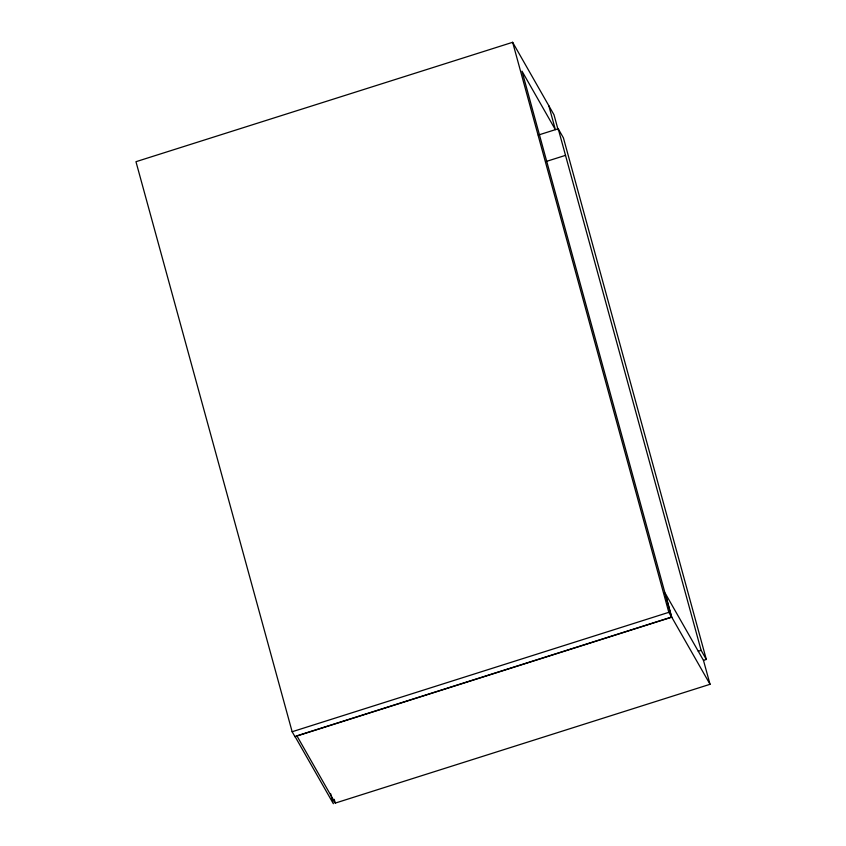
<?xml version="1.0" encoding="UTF-8"?>
<svg xmlns="http://www.w3.org/2000/svg" width="846" height="846" viewBox="0 0 846 846"><rect width="100%" height="100%" fill="white"/><g stroke="black" fill="none" stroke-linecap="round" stroke-linejoin="round"><path stroke-width="1.27" d="M558.149 129.946L554.014 114.834L512.644 42.3L135.963 161.702L292.145 731.737L294.947 736.644L671.618 617.242L521.993 71.138L555.367 129.66L548.811 105.718M538.289 135.074L558.223 128.761L563.415 137.866L706.325 659.457L703.47 660.356L665.104 593.088L671.661 617.03L710.037 684.298L335.259 803.097L296.893 735.819L671.661 617.03M545.702 161.628L565.509 155.357M292.145 731.737L668.816 612.335L671.618 617.242M698.278 651.251L701.123 650.352L706.325 659.457M558.223 128.761L701.123 650.352M703.47 660.356L710.037 684.298M512.644 42.3L668.816 612.335M334.223 799.322L335.259 803.097M330.564 793.506L333.356 803.7L294.789 736.073L294.947 736.644"/></g></svg>
